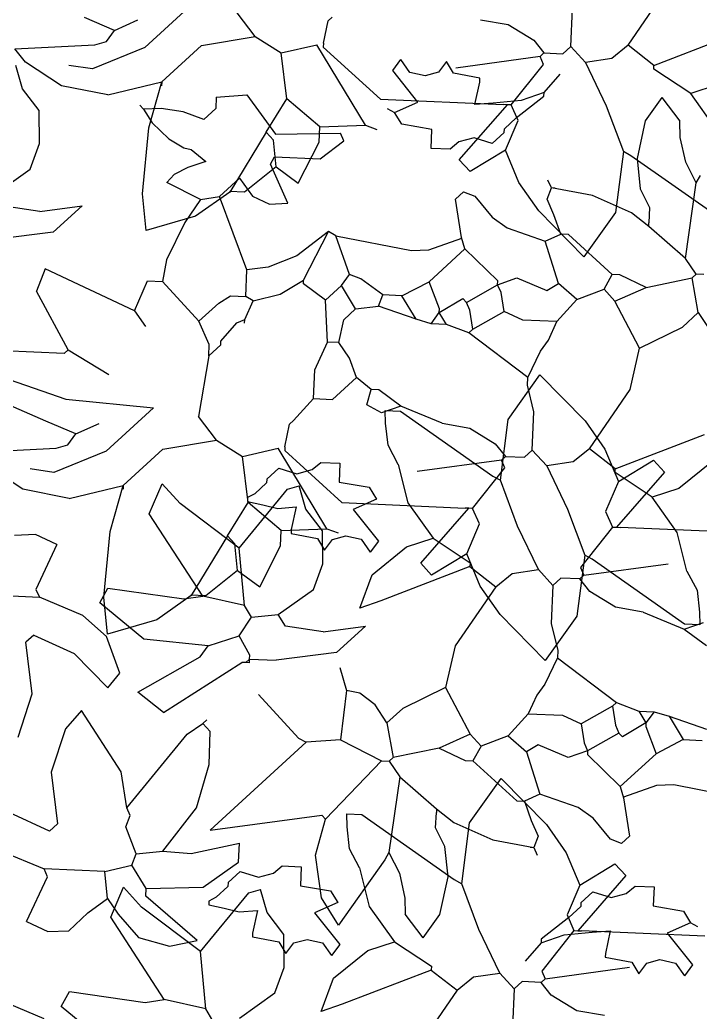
# Model space of a CAD drawing. Header units: inches. Extents: x 78.7 to 90.4, y 46.3 to 56.4.
# Drawn here: x 81.828 to 82.398, y 54.934 to 55.766 of the extents above; entities that cross this region are included whole.
import ezdxf

# ---------------------------------------------------------------- set-up
doc = ezdxf.new("R2010")
doc.units = ezdxf.units.IN
doc.header["$MEASUREMENT"] = 0
doc.layers.add('VERDE_siepe', color=96, linetype='Continuous')

msp = doc.modelspace()

# ---------------------------------------------------------------- linework, layer by layer
at = {"layer": 'VERDE_siepe'}
for p, q in [((82.33726, 55.74433), (82.37135, 55.79392)), ((81.97203, 55.77861), (81.93213, 55.74225)), ((82.02476, 55.75157), (82.00966, 55.77138)), ((82.28933, 55.74322), (82.29072, 55.77509)), ((81.90687, 55.75671), (81.8818, 55.76738)), ((81.90687, 55.75671), (81.9264, 55.76543)), ((82.08197, 55.74589), (82.08599, 55.76486)), ((82.08599, 55.76486), (82.08931, 55.76791)), ((82.2137, 55.76567), (82.23687, 55.76161)), ((82.23687, 55.76161), (82.25828, 55.74839)), ((81.90009, 55.74743), (81.90687, 55.75671)), ((82.35888, 55.72742), (82.43354, 55.75609)), ((81.8232, 55.7412), (81.89039, 55.74466)), ((81.89039, 55.74466), (81.90009, 55.74743)), ((81.97973, 55.74396), (82.02476, 55.75157)), ((82.02476, 55.75157), (82.0465, 55.73786)), ((82.0465, 55.73786), (82.07649, 55.74465)), ((82.11728, 55.67731), (82.07649, 55.74465)), ((82.08197, 55.74589), (82.08183, 55.74269)), ((82.25828, 55.74839), (82.26676, 55.73783)), ((81.83239, 55.7301), (81.8232, 55.7412)), ((81.93213, 55.74225), (81.88849, 55.72443)), ((81.94649, 55.71349), (81.97973, 55.74396)), ((82.05121, 55.69934), (82.0465, 55.73786)), ((82.08183, 55.74269), (82.12973, 55.69911)), ((82.26344, 55.73478), (82.26676, 55.73783)), ((82.26676, 55.73783), (82.28269, 55.73713)), ((82.28269, 55.73713), (82.28933, 55.74322)), ((82.30153, 55.72993), (82.28933, 55.74322)), ((82.33726, 55.74433), (82.32358, 55.73326)), ((82.35888, 55.72742), (82.33726, 55.74433)), ((81.86231, 55.71037), (81.83239, 55.7301)), ((82.13996, 55.72303), (82.14674, 55.73231)), ((82.15435, 55.72155), (82.14674, 55.73231)), ((82.18497, 55.73064), (82.17835, 55.72164)), ((82.19093, 55.7208), (82.18497, 55.73064)), ((82.26344, 55.73478), (82.19278, 55.72509)), ((82.23932, 55.69433), (82.26634, 55.72827)), ((82.26634, 55.72827), (82.26344, 55.73478)), ((82.32358, 55.73326), (82.30153, 55.72993)), ((82.30153, 55.72993), (82.31892, 55.69354)), ((81.82965, 55.70783), (81.82412, 55.72722)), ((81.88849, 55.72443), (81.86849, 55.72734)), ((82.16114, 55.69656), (82.13996, 55.72303)), ((82.16731, 55.7187), (82.15435, 55.72155)), ((82.17835, 55.72164), (82.16731, 55.7187)), ((82.21309, 55.71665), (82.19093, 55.7208)), ((82.26684, 55.70473), (82.28028, 55.7201)), ((82.35874, 55.72424), (82.35888, 55.72742)), ((82.38976, 55.70374), (82.35874, 55.72424)), ((81.90132, 55.70268), (81.94649, 55.71349)), ((81.93552, 55.67493), (81.94649, 55.71349)), ((81.94649, 55.71349), (81.94635, 55.71029)), ((82.20893, 55.69448), (82.21295, 55.71346)), ((82.21295, 55.71346), (82.21309, 55.71665)), ((81.84377, 55.68952), (81.82965, 55.70783)), ((81.90132, 55.70268), (81.86231, 55.71037)), ((82.26684, 55.70473), (82.24767, 55.69805)), ((82.2667, 55.70154), (82.26684, 55.70473)), ((82.41203, 55.71097), (82.38976, 55.70374)), ((82.41081, 55.67409), (82.38976, 55.70374)), ((81.99214, 55.70074), (81.99172, 55.69118)), ((81.99214, 55.70074), (82.01777, 55.70281)), ((82.01777, 55.70281), (82.04187, 55.66984)), ((82.03403, 55.67137), (82.05121, 55.69934)), ((82.07891, 55.67579), (82.05121, 55.69934)), ((82.12973, 55.69911), (82.23296, 55.69461)), ((82.14161, 55.68784), (82.16114, 55.69656)), ((82.22411, 55.69565), (82.20893, 55.69448)), ((82.24767, 55.69805), (82.22411, 55.69565)), ((82.23614, 55.69447), (82.23296, 55.69461)), ((82.24357, 55.68339), (82.2667, 55.70154)), ((82.36561, 55.70042), (82.35162, 55.68095)), ((82.36561, 55.70042), (82.3807, 55.68061)), ((81.84403, 55.66187), (81.84377, 55.68952)), ((81.93105, 55.69064), (81.92801, 55.69396)), ((81.94587, 55.69121), (81.93105, 55.69064)), ((81.93105, 55.69064), (81.93831, 55.67925)), ((81.96452, 55.68855), (81.94587, 55.69121)), ((81.98175, 55.68204), (81.96452, 55.68855)), ((81.99172, 55.69118), (81.98175, 55.68204)), ((82.13537, 55.69131), (82.14161, 55.68784)), ((82.14757, 55.678), (82.14161, 55.68784)), ((82.19582, 55.64835), (82.23614, 55.69447)), ((82.23932, 55.69433), (82.23614, 55.69447)), ((82.24514, 55.68131), (82.23932, 55.69433)), ((82.31892, 55.69354), (82.33337, 55.65511)), ((81.93831, 55.67925), (81.95238, 55.66574)), ((82.17291, 55.67371), (82.14757, 55.678)), ((82.23359, 55.67425), (82.24357, 55.68339)), ((82.23447, 55.65624), (82.24514, 55.68131)), ((82.35162, 55.68095), (82.34478, 55.64926)), ((82.38101, 55.6671), (82.3807, 55.68061)), ((81.93019, 55.61988), (81.93552, 55.67493)), ((82.03403, 55.67137), (82.00355, 55.62129)), ((82.04012, 55.66471), (82.03403, 55.67137)), ((82.04187, 55.66984), (82.09617, 55.67067)), ((82.07836, 55.66304), (82.07891, 55.67579)), ((82.07891, 55.67579), (82.11728, 55.67731)), ((82.09908, 55.66416), (82.09617, 55.67067)), ((82.11728, 55.67731), (82.1267, 55.6737)), ((82.17222, 55.65777), (82.17291, 55.67371)), ((82.23012, 55.66802), (82.23345, 55.67107)), ((82.23345, 55.67107), (82.23359, 55.67425)), ((81.83629, 55.6405), (81.84403, 55.66187)), ((81.95238, 55.66574), (81.96496, 55.65844)), ((82.04234, 55.64227), (82.04012, 55.66471)), ((82.0609, 55.62869), (82.07836, 55.66304)), ((82.07927, 55.64906), (82.09908, 55.66416)), ((82.19543, 55.6632), (82.18815, 55.65708)), ((82.20812, 55.66664), (82.19543, 55.6632)), ((82.22348, 55.66193), (82.20812, 55.66664)), ((82.23012, 55.66802), (82.22348, 55.66193)), ((82.38556, 55.64634), (82.38101, 55.6671)), ((81.96496, 55.65844), (81.97108, 55.65697)), ((81.97108, 55.65697), (81.98341, 55.64685)), ((82.18815, 55.65708), (82.17222, 55.65777)), ((82.23447, 55.65624), (82.20496, 55.63837)), ((82.24575, 55.62916), (82.23447, 55.65624)), ((82.33337, 55.65511), (82.32675, 55.60413)), ((82.33961, 55.65165), (82.33337, 55.65511)), ((81.98341, 55.64685), (81.96834, 55.6417)), ((82.03757, 55.64449), (82.04104, 55.65073)), ((82.04104, 55.65073), (82.07927, 55.64906)), ((82.20496, 55.63837), (82.19582, 55.64835)), ((82.41703, 55.59721), (82.33961, 55.65165)), ((82.34478, 55.64926), (82.3475, 55.62401)), ((82.39442, 55.62893), (82.38556, 55.64634)), ((81.80665, 55.61945), (81.83629, 55.6405)), ((81.96834, 55.6417), (81.95695, 55.63606)), ((82.04234, 55.64227), (82.01587, 55.62108)), ((82.05211, 55.61194), (82.03757, 55.64449)), ((82.04234, 55.64227), (82.0609, 55.62869)), ((81.95695, 55.63606), (81.95071, 55.62913)), ((81.97883, 55.61514), (81.95071, 55.62913)), ((81.9949, 55.61762), (82.01153, 55.63286)), ((82.01153, 55.63286), (82.02241, 55.61785)), ((82.26231, 55.6054), (82.24575, 55.62916)), ((82.27293, 55.62465), (82.27002, 55.63117)), ((82.38526, 55.5655), (82.39442, 55.62893)), ((82.39442, 55.62893), (82.39788, 55.63517)), ((81.93324, 55.58904), (81.93019, 55.61988)), ((82.00355, 55.62129), (81.97481, 55.60104)), ((82.01587, 55.62108), (82.00313, 55.62163)), ((82.19272, 55.61539), (82.19936, 55.62148)), ((82.19936, 55.62148), (82.20878, 55.61787)), ((82.26933, 55.61523), (82.27293, 55.62465)), ((82.27611, 55.62452), (82.27293, 55.62465)), ((82.30745, 55.61832), (82.27293, 55.62465)), ((82.3475, 55.62401), (82.35521, 55.6083)), ((81.97883, 55.61514), (81.96575, 55.59575)), ((81.97883, 55.61514), (81.9949, 55.61762)), ((82.01776, 55.55598), (81.9949, 55.61762)), ((82.02241, 55.61785), (82.03678, 55.61108)), ((82.03678, 55.61108), (82.05211, 55.61194)), ((82.1977, 55.58325), (82.19272, 55.61539)), ((82.20878, 55.61787), (82.22323, 55.60029)), ((82.27514, 55.60222), (82.26933, 55.61523)), ((82.34007, 55.60376), (82.30745, 55.61832)), ((81.84432, 55.60504), (81.8126, 55.60962)), ((81.84432, 55.60504), (81.87987, 55.60963)), ((81.87987, 55.60963), (81.85546, 55.58766)), ((82.3002, 55.56689), (82.26231, 55.6054)), ((82.32675, 55.60413), (82.3002, 55.56689)), ((82.35452, 55.59237), (82.34007, 55.60376)), ((82.35521, 55.6083), (82.35466, 55.59556)), ((81.97481, 55.60104), (81.93324, 55.58904)), ((81.96575, 55.59575), (81.95031, 55.56448)), ((82.22323, 55.60029), (82.23592, 55.59117)), ((82.28082, 55.586), (82.27514, 55.60222)), ((82.35452, 55.59237), (82.35466, 55.59556)), ((81.85546, 55.58766), (81.80498, 55.58122)), ((82.08619, 55.58811), (82.05951, 55.5677)), ((82.06527, 55.54752), (82.08619, 55.58811)), ((82.09242, 55.58464), (82.08619, 55.58811)), ((82.23592, 55.59117), (82.2678, 55.58019)), ((82.38526, 55.5655), (82.35452, 55.59237)), ((82.09242, 55.58464), (82.15573, 55.57231)), ((82.10378, 55.55223), (82.09242, 55.58464)), ((82.17023, 55.57289), (82.19791, 55.58254)), ((82.20047, 55.57355), (82.1977, 55.58325)), ((82.2678, 55.58019), (82.28082, 55.586)), ((82.27901, 55.54459), (82.2678, 55.58019)), ((82.28719, 55.58573), (82.28082, 55.586)), ((82.32404, 55.5522), (82.28719, 55.58573)), ((82.15573, 55.57231), (82.17023, 55.57289)), ((82.17055, 55.54613), (82.20047, 55.57355)), ((82.22804, 55.54681), (82.20047, 55.57355)), ((81.95031, 55.56448), (81.9471, 55.5463)), ((82.05951, 55.5677), (82.03565, 55.5583)), ((82.39426, 55.55233), (82.38526, 55.5655)), ((81.84861, 55.55697), (81.84141, 55.53813)), ((81.92369, 55.52178), (81.84861, 55.55697)), ((82.01678, 55.53368), (82.01776, 55.55598)), ((82.03565, 55.5583), (82.01776, 55.55598)), ((81.92369, 55.52178), (81.93436, 55.54685)), ((81.93436, 55.54685), (81.9471, 55.5463)), ((81.97758, 55.51304), (81.9471, 55.5463)), ((82.0456, 55.53561), (82.06527, 55.54752)), ((82.06513, 55.54434), (82.06527, 55.54752)), ((82.09699, 55.54295), (82.10378, 55.55223)), ((82.1132, 55.54863), (82.10378, 55.55223)), ((82.13176, 55.53505), (82.1132, 55.54863)), ((82.14768, 55.53435), (82.17055, 55.54613)), ((82.17913, 55.5234), (82.17055, 55.54613)), ((82.2279, 55.54363), (82.2441, 55.5493)), ((82.2279, 55.54363), (82.22804, 55.54681)), ((82.2441, 55.5493), (82.26917, 55.53863)), ((82.3171, 55.53974), (82.32404, 55.5522)), ((82.3304, 55.55192), (82.32404, 55.5522)), ((82.35229, 55.54139), (82.3304, 55.55192)), ((82.35229, 55.54139), (82.39094, 55.54929)), ((82.39094, 55.54929), (82.39426, 55.55233)), ((82.39606, 55.52033), (82.39094, 55.54929)), ((82.40064, 55.55205), (82.39426, 55.55233)), ((81.868, 55.48909), (81.84141, 55.53813)), ((82.08369, 55.53076), (82.06513, 55.54434)), ((82.08369, 55.53076), (82.09699, 55.54295)), ((82.1089, 55.52328), (82.09699, 55.54295)), ((82.20171, 55.52881), (82.2279, 55.54363)), ((82.2308, 55.53711), (82.2279, 55.54363)), ((82.23329, 55.52104), (82.2308, 55.53711)), ((82.26917, 55.53863), (82.27901, 55.54459)), ((82.29439, 55.53115), (82.27901, 55.54459)), ((82.29439, 55.53115), (82.3171, 55.53974)), ((82.32625, 55.52976), (82.3171, 55.53974)), ((82.32625, 55.52976), (82.35229, 55.54139)), ((81.97758, 55.51304), (81.9942, 55.52828)), ((81.9942, 55.52828), (82.00403, 55.53424)), ((82.00403, 55.53424), (82.01678, 55.53368)), ((82.01595, 55.51456), (82.02301, 55.53021)), ((82.02301, 55.53021), (82.01678, 55.53368)), ((82.02301, 55.53021), (82.0456, 55.53561)), ((82.08535, 55.49557), (82.08369, 55.53076)), ((82.12815, 55.52563), (82.13176, 55.53505)), ((82.14768, 55.53435), (82.13176, 55.53505)), ((82.1596, 55.51468), (82.14768, 55.53435)), ((82.179, 55.52022), (82.19867, 55.53213)), ((82.19867, 55.53213), (82.20171, 55.52881)), ((82.20462, 55.52229), (82.20171, 55.52881)), ((82.27762, 55.51273), (82.29439, 55.53115)), ((82.34688, 55.49056), (82.32625, 55.52976)), ((81.92369, 55.52178), (81.93269, 55.50862)), ((82.09892, 55.51414), (82.1089, 55.52328)), ((82.1089, 55.52328), (82.12815, 55.52563)), ((82.1596, 55.51468), (82.12815, 55.52563)), ((82.1722, 55.51094), (82.179, 55.52022)), ((82.179, 55.52022), (82.17913, 55.5234)), ((82.18494, 55.51038), (82.179, 55.52022)), ((82.20711, 55.50623), (82.20462, 55.52229)), ((82.20711, 55.50623), (82.23329, 55.52104)), ((82.24895, 55.51398), (82.23329, 55.52104)), ((82.38276, 55.50815), (82.39606, 55.52033)), ((82.39606, 55.52033), (82.40595, 55.5053)), ((81.9863, 55.49351), (81.97758, 55.51304)), ((81.996, 55.49628), (82.00944, 55.51165)), ((82.00944, 55.51165), (82.01595, 55.51456)), ((82.01581, 55.51137), (82.01595, 55.51456)), ((82.0949, 55.49516), (82.09892, 55.51414)), ((82.1722, 55.51094), (82.1596, 55.51468)), ((82.27762, 55.51273), (82.24895, 55.51398)), ((82.27055, 55.49708), (82.27762, 55.51273)), ((82.18494, 55.51038), (82.1722, 55.51094)), ((82.20378, 55.50318), (82.18494, 55.51038)), ((82.20378, 55.50318), (82.20711, 55.50623)), ((82.34688, 55.49056), (82.38276, 55.50815)), ((81.99586, 55.49309), (81.996, 55.49628)), ((82.07469, 55.47214), (82.08535, 55.49557)), ((82.0949, 55.49516), (82.08535, 55.49557)), ((82.10391, 55.482), (82.0949, 55.49516)), ((82.25324, 55.46591), (82.20378, 55.50318)), ((82.26377, 55.4878), (82.27055, 55.49708)), ((81.86467, 55.48604), (81.8137, 55.48827)), ((81.868, 55.48909), (81.86467, 55.48604)), ((81.868, 55.48909), (81.90221, 55.46844)), ((81.98589, 55.48395), (81.9863, 55.49351)), ((81.98589, 55.48395), (81.99586, 55.49309)), ((82.25324, 55.46591), (82.26377, 55.4878)), ((82.33898, 55.45579), (82.34688, 55.49056)), ((81.98589, 55.48395), (81.97729, 55.43325)), ((82.10959, 55.46579), (82.10391, 55.482)), ((82.0737, 55.4482), (82.07469, 55.47214)), ((81.81221, 55.46645), (81.86595, 55.44778)), ((82.08964, 55.44751), (82.10959, 55.46579)), ((82.12191, 55.45567), (82.10959, 55.46579)), ((82.23682, 55.43077), (82.26337, 55.46801)), ((82.25296, 55.45954), (82.25324, 55.46591)), ((82.26337, 55.46801), (82.30126, 55.4295)), ((82.11817, 55.44307), (82.12191, 55.45567)), ((82.12829, 55.4554), (82.12191, 55.45567)), ((82.14685, 55.44182), (82.12829, 55.4554)), ((82.25835, 55.43696), (82.25296, 55.45954)), ((82.3049, 55.4062), (82.33898, 55.45579)), ((81.84943, 55.42925), (81.8087, 55.44699)), ((81.86595, 55.44778), (81.93966, 55.44048)), ((82.05694, 55.42978), (82.0737, 55.4482)), ((82.0737, 55.4482), (82.08964, 55.44751)), ((81.93966, 55.44048), (81.89976, 55.40412)), ((82.13064, 55.43614), (82.11817, 55.44307)), ((82.14685, 55.44182), (82.13064, 55.43614)), ((82.13379, 55.43824), (82.14654, 55.43769)), ((82.13407, 55.42757), (82.13379, 55.43824)), ((82.14654, 55.43769), (82.22396, 55.38324)), ((82.18133, 55.42754), (82.14685, 55.44182)), ((82.25696, 55.40509), (82.25835, 55.43696)), ((81.8745, 55.41858), (81.84943, 55.42925)), ((81.99239, 55.41344), (81.97729, 55.43325)), ((82.05362, 55.42673), (82.05694, 55.42978)), ((82.2302, 55.37978), (82.23682, 55.43077)), ((82.30126, 55.4295), (82.31782, 55.40574)), ((81.8745, 55.41858), (81.89403, 55.42731)), ((82.0496, 55.40776), (82.05362, 55.42673)), ((82.1362, 55.40905), (82.13407, 55.42757)), ((82.18133, 55.42754), (82.2045, 55.42348)), ((82.2045, 55.42348), (82.22591, 55.41026)), ((81.86772, 55.4093), (81.8745, 55.41858)), ((81.94736, 55.40583), (81.99239, 55.41344)), ((81.99239, 55.41344), (82.01413, 55.39973)), ((82.32651, 55.3893), (82.40117, 55.41796)), ((81.79083, 55.40308), (81.85802, 55.40653)), ((81.89976, 55.40412), (81.85612, 55.3863)), ((81.85802, 55.40653), (81.86772, 55.4093)), ((81.91412, 55.37536), (81.94736, 55.40583)), ((82.01413, 55.39973), (82.04412, 55.40652)), ((82.08492, 55.33918), (82.04412, 55.40652)), ((82.0496, 55.40776), (82.04946, 55.40456)), ((82.04946, 55.40456), (82.09736, 55.36098)), ((82.14459, 55.39309), (82.1362, 55.40905)), ((82.22591, 55.41026), (82.23439, 55.3997)), ((82.25032, 55.39901), (82.25696, 55.40509)), ((82.26916, 55.3918), (82.25696, 55.40509)), ((82.3049, 55.4062), (82.29121, 55.39513)), ((82.32651, 55.3893), (82.3049, 55.4062)), ((82.31782, 55.40574), (82.3291, 55.37866)), ((82.01884, 55.36122), (82.01413, 55.39973)), ((82.23107, 55.39665), (82.16041, 55.38696)), ((82.23107, 55.39665), (82.23439, 55.3997)), ((82.23397, 55.39014), (82.23107, 55.39665)), ((82.23439, 55.3997), (82.25032, 55.39901)), ((82.3291, 55.37866), (82.35861, 55.39653)), ((82.35861, 55.39653), (82.36775, 55.38655)), ((82.40853, 55.39616), (82.37966, 55.37285)), ((81.82994, 55.37224), (81.80002, 55.39198)), ((81.85612, 55.3863), (81.83612, 55.38921)), ((82.03778, 55.38382), (82.04443, 55.38992)), ((82.04443, 55.38992), (82.05978, 55.3852)), ((82.05978, 55.3852), (82.07247, 55.38865)), ((82.07247, 55.38865), (82.07975, 55.39476)), ((82.07975, 55.39476), (82.09569, 55.39407)), ((82.09569, 55.39407), (82.09499, 55.37814)), ((82.14459, 55.39309), (82.15276, 55.36081)), ((82.20695, 55.3562), (82.23397, 55.39014)), ((82.29121, 55.39513), (82.26916, 55.3918)), ((82.26916, 55.3918), (82.28655, 55.35541)), ((82.32637, 55.38611), (82.32651, 55.3893)), ((82.03445, 55.38078), (82.03431, 55.37759)), ((82.03778, 55.38382), (82.03445, 55.38078)), ((82.22396, 55.38324), (82.2302, 55.37978)), ((82.24465, 55.34136), (82.2302, 55.37978)), ((82.3291, 55.37866), (82.31843, 55.35358)), ((82.35739, 55.36561), (82.32637, 55.38611)), ((82.36775, 55.38655), (82.32743, 55.34043)), ((81.86895, 55.36455), (81.82994, 55.37224)), ((81.86895, 55.36455), (81.91412, 55.37536)), ((81.90315, 55.3368), (81.91412, 55.37536)), ((81.91412, 55.37536), (81.91398, 55.37217)), ((81.93602, 55.35174), (81.94669, 55.37681)), ((81.96192, 55.36018), (81.94669, 55.37681)), ((82.01138, 55.32291), (82.05183, 55.37223)), ((82.03431, 55.37759), (82.02434, 55.36845)), ((82.05183, 55.37223), (82.06153, 55.37499)), ((82.06706, 55.3556), (82.06153, 55.37499)), ((82.09499, 55.37814), (82.12034, 55.37384)), ((82.12034, 55.37384), (82.12629, 55.36401)), ((82.37966, 55.37285), (82.35739, 55.36561)), ((82.01832, 55.36526), (82.01818, 55.36207)), ((82.01818, 55.36207), (82.03114, 55.35924)), ((82.02434, 55.36845), (82.01832, 55.36526)), ((82.12629, 55.36401), (82.10676, 55.35528)), ((82.37844, 55.33596), (82.35739, 55.36561)), ((82.01138, 55.32291), (81.96192, 55.36018)), ((82.00166, 55.33324), (82.01884, 55.36122)), ((82.04654, 55.33766), (82.01884, 55.36122)), ((82.03114, 55.35924), (82.04379, 55.35619)), ((82.04379, 55.35619), (82.05897, 55.35737)), ((82.05897, 55.35737), (82.05495, 55.33839)), ((82.08118, 55.33729), (82.06706, 55.3556)), ((82.09736, 55.36098), (82.20059, 55.35648)), ((82.10676, 55.35528), (82.12795, 55.32882)), ((82.15276, 55.36081), (82.17381, 55.33116)), ((82.16345, 55.31022), (82.20377, 55.35634)), ((82.20377, 55.35634), (82.20059, 55.35648)), ((82.20695, 55.3562), (82.20377, 55.35634)), ((82.21277, 55.34318), (82.20695, 55.3562)), ((82.28655, 55.35541), (82.30101, 55.31699)), ((81.9809, 55.28274), (81.93602, 55.35174)), ((82.31843, 55.35358), (82.32425, 55.34057)), ((82.04599, 55.32492), (82.04654, 55.33766)), ((82.04654, 55.33766), (82.08492, 55.33918)), ((82.05495, 55.33839), (82.05481, 55.3352)), ((82.08144, 55.30964), (82.08118, 55.33729)), ((82.08492, 55.33918), (82.09433, 55.33557)), ((82.2021, 55.31811), (82.21277, 55.34318)), ((82.26204, 55.30497), (82.24465, 55.34136)), ((82.32425, 55.34057), (82.29723, 55.30663)), ((82.32425, 55.34057), (82.32743, 55.34043)), ((82.32743, 55.34043), (82.33062, 55.34029)), ((82.43384, 55.33579), (82.33062, 55.34029)), ((81.84074, 55.33432), (81.82312, 55.33355)), ((81.8586, 55.32584), (81.84074, 55.33432)), ((81.89782, 55.28175), (81.90315, 55.3368)), ((82.00166, 55.33324), (81.97118, 55.28316)), ((82.00775, 55.32658), (82.00166, 55.33324)), ((82.05481, 55.3352), (82.07698, 55.33104)), ((82.07698, 55.33104), (82.08293, 55.3212)), ((82.08293, 55.3212), (82.08956, 55.3302)), ((82.08956, 55.3302), (82.10059, 55.33315)), ((82.10059, 55.33315), (82.11355, 55.3303)), ((82.11355, 55.3303), (82.12117, 55.31954)), ((82.12795, 55.32882), (82.12117, 55.31954)), ((82.15154, 55.32392), (82.17381, 55.33116)), ((82.17381, 55.33116), (82.20483, 55.31066)), ((82.38661, 55.30368), (82.37844, 55.33596)), ((81.8586, 55.32584), (81.84099, 55.2883)), ((82.00997, 55.30415), (82.00775, 55.32658)), ((82.01566, 55.27484), (82.01138, 55.32291)), ((82.02853, 55.29056), (82.04599, 55.32492)), ((82.12268, 55.30061), (82.15154, 55.32392)), ((82.2021, 55.31811), (82.17259, 55.30024)), ((82.21338, 55.29103), (82.2021, 55.31811)), ((82.30101, 55.31699), (82.29438, 55.266)), ((82.30724, 55.31353), (82.30101, 55.31699)), ((82.38466, 55.25908), (82.30724, 55.31353)), ((82.00997, 55.30415), (81.9835, 55.28295)), ((82.00997, 55.30415), (82.02853, 55.29056)), ((82.0737, 55.28827), (82.08144, 55.30964)), ((82.20469, 55.30747), (82.13003, 55.27881)), ((82.17259, 55.30024), (82.16345, 55.31022)), ((82.20483, 55.31066), (82.20469, 55.30747)), ((82.20469, 55.30747), (82.22631, 55.29057)), ((82.23999, 55.30164), (82.26204, 55.30497)), ((82.26204, 55.30497), (82.27424, 55.29168)), ((82.29723, 55.30663), (82.30014, 55.30012)), ((82.30014, 55.30012), (82.37079, 55.30981)), ((82.11246, 55.27265), (82.12268, 55.30061)), ((82.22631, 55.29057), (82.23999, 55.30164)), ((82.28088, 55.29776), (82.27424, 55.29168)), ((82.29681, 55.29707), (82.28088, 55.29776)), ((82.30014, 55.30012), (82.29681, 55.29707)), ((82.30529, 55.28651), (82.29681, 55.29707)), ((82.38661, 55.30368), (82.395, 55.28772)), ((81.84099, 55.2883), (81.8439, 55.2818)), ((81.89446, 55.27694), (81.90138, 55.2894)), ((81.90138, 55.2894), (81.96482, 55.28026)), ((82.04406, 55.26723), (82.0737, 55.28827)), ((82.22631, 55.29057), (82.19222, 55.24098)), ((82.22994, 55.26727), (82.21338, 55.29103)), ((82.27424, 55.29168), (82.27285, 55.25981)), ((82.395, 55.28772), (82.39713, 55.2692)), ((81.79293, 55.28402), (81.8439, 55.2818)), ((81.88029, 55.26656), (81.8439, 55.2818)), ((81.90087, 55.25091), (81.89782, 55.28175)), ((81.97118, 55.28316), (81.94244, 55.26291)), ((81.96482, 55.28026), (81.9809, 55.28274)), ((81.9835, 55.28295), (81.97076, 55.2835)), ((82.01566, 55.27484), (81.9809, 55.28274)), ((82.3267, 55.27329), (82.30529, 55.28651)), ((81.93144, 55.2466), (81.89446, 55.27694)), ((82.02162, 55.26501), (82.01566, 55.27484)), ((82.13003, 55.27881), (82.11246, 55.27265)), ((82.34987, 55.26923), (82.3267, 55.27329)), ((81.90004, 55.24881), (81.88029, 55.26656)), ((81.94244, 55.26291), (81.90087, 55.25091)), ((82.01136, 55.2495), (82.02162, 55.26501)), ((82.02162, 55.26501), (82.04406, 55.26723)), ((82.05001, 55.25739), (82.04406, 55.26723)), ((82.26784, 55.22876), (82.22994, 55.26727)), ((82.29438, 55.266), (82.26784, 55.22876)), ((82.34987, 55.26923), (82.38435, 55.25495)), ((82.39713, 55.2692), (82.39741, 55.25853)), ((82.08173, 55.25281), (82.05001, 55.25739)), ((82.08173, 55.25281), (82.11728, 55.2574)), ((82.11728, 55.2574), (82.09287, 55.23543)), ((82.27285, 55.25981), (82.27824, 55.23723)), ((82.38435, 55.25495), (82.40056, 55.26063)), ((82.38435, 55.25495), (82.40291, 55.24137)), ((82.39741, 55.25853), (82.38466, 55.25908)), ((81.83933, 55.25007), (81.83267, 55.24398)), ((81.83933, 55.25007), (81.87304, 55.23463)), ((81.91136, 55.2182), (81.90004, 55.24881)), ((81.98546, 55.24105), (81.93144, 55.2466)), ((81.98546, 55.24105), (82.01136, 55.2495)), ((82.02023, 55.23315), (82.01136, 55.2495)), ((81.83785, 55.20085), (81.83267, 55.24398)), ((81.97867, 55.23177), (81.98546, 55.24105)), ((82.19222, 55.24098), (82.18432, 55.20621)), ((81.87304, 55.23463), (81.90125, 55.20588)), ((81.9263, 55.20213), (81.97867, 55.23177)), ((82.01677, 55.22691), (82.02009, 55.22996)), ((82.01995, 55.22677), (82.02009, 55.22996)), ((82.02009, 55.22996), (82.02023, 55.23315)), ((82.02009, 55.22996), (82.04239, 55.22899)), ((82.09287, 55.23543), (82.04239, 55.22899)), ((82.27796, 55.23086), (82.26743, 55.20897)), ((82.27824, 55.23723), (82.27796, 55.23086)), ((82.27796, 55.23086), (82.32742, 55.19359)), ((81.94791, 55.18523), (82.01357, 55.22705)), ((82.01677, 55.22691), (82.01357, 55.22705)), ((82.01995, 55.22677), (82.01677, 55.22691)), ((82.09566, 55.22285), (82.1012, 55.20346)), ((81.90125, 55.20588), (81.91136, 55.2182)), ((82.18432, 55.20621), (82.14844, 55.18862)), ((82.18432, 55.20621), (82.20495, 55.16701)), ((82.26743, 55.20897), (82.26065, 55.19969)), ((81.82602, 55.16446), (81.83785, 55.20085)), ((81.94791, 55.18523), (81.9263, 55.20213)), ((82.02764, 55.20028), (82.06117, 55.1637)), ((82.1012, 55.20346), (82.09622, 55.16217)), ((82.11248, 55.20124), (82.1012, 55.20346)), ((82.12525, 55.19147), (82.11248, 55.20124)), ((82.26065, 55.19969), (82.25358, 55.18404)), ((82.13514, 55.17644), (82.12525, 55.19147)), ((82.14844, 55.18862), (82.13514, 55.17644)), ((82.32409, 55.19054), (82.29791, 55.17573)), ((82.32742, 55.19359), (82.32409, 55.19054)), ((82.32409, 55.19054), (82.32658, 55.17448)), ((82.32742, 55.19359), (82.34626, 55.18638)), ((81.87912, 55.18678), (81.86569, 55.17141)), ((81.91251, 55.13554), (81.87913, 55.18678)), ((82.25358, 55.18404), (82.23681, 55.16562)), ((82.25358, 55.18404), (82.28225, 55.18279)), ((82.28225, 55.18279), (82.29791, 55.17573)), ((82.34626, 55.18638), (82.35221, 55.17655)), ((82.34626, 55.18638), (82.359, 55.18583)), ((82.359, 55.18583), (82.35221, 55.17655)), ((82.359, 55.18583), (82.3716, 55.18209)), ((82.3716, 55.18209), (82.40305, 55.17114)), ((82.3716, 55.18209), (82.38352, 55.16242)), ((81.86569, 55.17141), (81.85386, 55.13503)), ((81.96765, 55.16696), (81.9808, 55.17597)), ((81.9808, 55.17597), (81.98412, 55.17901)), ((81.9869, 55.16931), (81.9808, 55.17597)), ((82.13514, 55.17644), (82.14026, 55.14748)), ((82.29791, 55.17573), (82.3004, 55.15965)), ((82.32658, 55.17448), (82.32949, 55.16796)), ((82.35221, 55.17655), (82.33253, 55.16464)), ((82.35221, 55.17655), (82.35207, 55.17337)), ((82.35207, 55.17337), (82.36065, 55.15064)), ((81.91708, 55.10532), (81.96765, 55.16696)), ((81.98607, 55.14155), (81.9869, 55.16931)), ((82.06117, 55.1637), (82.0674, 55.16024)), ((82.20495, 55.16701), (82.17891, 55.15538)), ((82.20495, 55.16701), (82.2141, 55.15703)), ((82.23681, 55.16562), (82.2141, 55.15703)), ((82.23681, 55.16562), (82.25219, 55.15218)), ((82.32949, 55.16796), (82.3033, 55.15314)), ((82.33253, 55.16464), (82.32949, 55.16796)), ((82.38352, 55.16242), (82.36065, 55.15064)), ((82.38352, 55.16242), (82.39944, 55.16172)), ((82.0674, 55.16024), (81.98713, 55.08667)), ((82.09622, 55.16217), (82.0674, 55.16024)), ((82.09622, 55.16217), (82.13056, 55.14472)), ((82.17891, 55.15538), (82.14026, 55.14748)), ((82.17891, 55.15538), (82.2008, 55.14484)), ((82.2141, 55.15703), (82.20717, 55.14457)), ((82.26203, 55.15814), (82.25219, 55.15218)), ((82.2871, 55.14747), (82.26203, 55.15814)), ((82.3004, 55.15965), (82.3033, 55.15314)), ((82.14026, 55.14748), (82.13694, 55.14444)), ((82.25219, 55.15218), (82.2634, 55.11657)), ((82.3033, 55.15314), (82.2871, 55.14747)), ((82.3033, 55.15314), (82.30316, 55.14996)), ((82.30316, 55.14996), (82.33073, 55.12322)), ((82.36065, 55.15064), (82.33073, 55.12322)), ((81.97568, 55.10514), (81.98607, 55.14155)), ((82.13056, 55.14472), (82.08374, 55.09568)), ((82.13056, 55.14472), (82.13694, 55.14444)), ((82.13694, 55.14444), (82.14594, 55.13127)), ((82.2008, 55.14484), (82.20717, 55.14457)), ((82.20717, 55.14457), (82.24401, 55.11104)), ((81.85386, 55.13503), (81.85903, 55.09189)), ((81.91707, 55.10533), (81.91251, 55.13554)), ((82.14594, 55.13127), (82.13679, 55.06784)), ((82.14594, 55.13127), (82.17669, 55.1044)), ((82.20445, 55.09264), (82.231, 55.12988)), ((82.231, 55.12988), (82.2689, 55.09137)), ((82.33073, 55.12322), (82.3335, 55.11352)), ((82.36097, 55.12388), (82.33329, 55.11423)), ((82.37547, 55.12446), (82.36097, 55.12388)), ((82.43878, 55.11213), (82.37547, 55.12446)), ((82.2634, 55.11657), (82.25038, 55.11076)), ((82.29528, 55.1056), (82.2634, 55.11657)), ((82.3335, 55.11352), (82.33848, 55.08138)), ((81.91998, 55.09881), (81.91708, 55.10532)), ((81.94741, 55.06889), (81.97568, 55.10514)), ((82.17669, 55.1044), (82.17655, 55.10121)), ((82.17669, 55.1044), (82.19113, 55.09301)), ((82.24401, 55.11104), (82.25038, 55.11076)), ((82.25038, 55.11076), (82.25607, 55.09455)), ((82.30797, 55.09648), (82.29528, 55.1056)), ((81.85238, 55.0858), (81.81867, 55.10124)), ((81.91638, 55.08939), (81.91998, 55.09881)), ((81.98713, 55.08667), (82.08069, 55.09901)), ((82.08069, 55.09901), (82.08374, 55.09568)), ((82.10142, 55.10011), (82.11417, 55.09956)), ((82.10171, 55.08944), (82.10142, 55.10011)), ((82.11417, 55.09956), (82.19159, 55.04512)), ((82.17599, 55.08847), (82.17655, 55.10121)), ((82.32242, 55.0789), (82.30797, 55.09648)), ((81.85238, 55.0858), (81.85903, 55.09189)), ((81.92497, 55.06667), (81.91638, 55.08939)), ((82.07541, 55.06549), (82.08374, 55.09568)), ((82.10383, 55.07092), (82.10171, 55.08944)), ((82.1837, 55.07276), (82.17599, 55.08847)), ((82.19113, 55.09301), (82.22376, 55.07844)), ((82.19783, 55.04165), (82.20445, 55.09264)), ((82.25607, 55.09455), (82.26188, 55.08153)), ((82.2689, 55.09137), (82.28545, 55.06761)), ((82.26188, 55.08153), (82.25828, 55.07212)), ((82.33848, 55.08138), (82.33184, 55.07529)), ((81.97109, 55.06695), (82.01155, 55.07566)), ((82.01085, 55.05974), (82.01155, 55.07566)), ((82.18642, 55.04751), (82.1837, 55.07276)), ((82.22376, 55.07844), (82.25828, 55.07212)), ((82.25509, 55.07225), (82.25828, 55.07212)), ((82.25828, 55.07212), (82.26118, 55.0656)), ((82.33184, 55.07529), (82.32242, 55.0789)), ((81.81141, 55.06931), (81.84781, 55.05407)), ((81.92136, 55.05725), (81.92497, 55.06667)), ((81.92497, 55.06667), (81.94741, 55.06888)), ((81.94741, 55.06888), (81.97109, 55.06695)), ((82.0804, 55.02985), (82.07541, 55.06549)), ((82.11222, 55.05496), (82.10383, 55.07092)), ((82.13679, 55.06784), (82.13332, 55.0616)), ((82.13679, 55.06784), (82.14565, 55.05043)), ((82.28545, 55.06761), (82.29673, 55.04053)), ((81.89878, 55.05185), (81.92136, 55.05725)), ((81.93328, 55.03758), (81.92136, 55.05725)), ((81.9812, 55.03868), (82.01085, 55.05974)), ((82.0401, 55.05052), (82.04738, 55.05664)), ((82.04738, 55.05664), (82.06332, 55.05594)), ((82.06332, 55.05594), (82.06262, 55.04001)), ((82.13332, 55.0616), (82.09448, 55.00694)), ((82.11222, 55.05496), (82.12039, 55.02268)), ((82.29673, 55.04053), (82.32624, 55.0584)), ((82.32624, 55.0584), (82.33538, 55.04842)), ((81.83311, 55.01003), (81.85071, 55.04757)), ((81.85071, 55.04757), (81.84781, 55.05407)), ((81.89878, 55.05185), (81.84781, 55.05407)), ((81.90099, 55.02941), (81.89878, 55.05185)), ((82.00541, 55.04569), (82.01206, 55.05179)), ((82.01206, 55.05179), (82.02741, 55.04707)), ((82.02741, 55.04707), (82.0401, 55.05052)), ((82.14565, 55.05043), (82.15019, 55.02967)), ((82.17958, 55.01582), (82.18642, 55.04751)), ((82.33538, 55.04842), (82.29506, 55.0023)), ((81.90365, 55.01361), (81.91432, 55.03868)), ((81.92955, 55.02205), (81.91432, 55.03868)), ((81.93328, 55.03758), (81.9812, 55.03868)), ((82.00194, 55.03946), (81.99197, 55.03032)), ((82.00208, 55.04265), (82.00194, 55.03946)), ((82.00541, 55.04569), (82.00208, 55.04265)), ((82.06262, 55.04001), (82.08797, 55.03571)), ((82.19159, 55.04512), (82.19783, 55.04165)), ((82.21228, 55.00323), (82.19783, 55.04165)), ((82.29673, 55.04053), (82.28606, 55.01546)), ((82.33577, 55.03357), (82.34305, 55.03969)), ((82.34305, 55.03969), (82.35898, 55.039)), ((82.35898, 55.039), (82.35829, 55.02306)), ((81.88451, 55.01737), (81.90099, 55.02941)), ((81.90099, 55.02941), (81.90999, 55.01626)), ((81.933, 55.03121), (81.93328, 55.03758)), ((81.97607, 54.99422), (81.933, 55.03121)), ((81.97901, 54.98478), (82.01946, 55.0341)), ((81.99197, 55.03032), (81.98595, 55.02713)), ((82.01946, 55.0341), (82.02916, 55.03686)), ((82.03469, 55.01747), (82.02916, 55.03686)), ((82.09448, 55.00694), (82.0804, 55.02985)), ((82.08797, 55.03571), (82.09392, 55.02588)), ((82.15019, 55.02967), (82.1505, 55.01616)), ((82.30108, 55.02875), (82.30772, 55.03484)), ((82.30772, 55.03484), (82.32308, 55.03013)), ((82.32308, 55.03013), (82.33577, 55.03357)), ((81.97901, 54.98478), (81.92955, 55.02205)), ((81.98595, 55.02713), (81.98581, 55.02394)), ((81.98581, 55.02394), (81.99877, 55.02111)), ((81.99877, 55.02111), (82.01142, 55.01806)), ((82.09392, 55.02588), (82.07439, 55.01715)), ((82.12039, 55.02268), (82.14144, 54.99303)), ((82.29761, 55.02252), (82.28763, 55.01338)), ((82.29775, 55.0257), (82.29761, 55.02252)), ((82.30108, 55.02875), (82.29775, 55.0257)), ((82.35829, 55.02306), (82.38363, 55.01877)), ((81.86859, 55.00232), (81.88451, 55.01737)), ((81.94853, 54.94462), (81.90365, 55.01361)), ((81.90999, 55.01626), (81.92698, 54.9967)), ((82.01142, 55.01806), (82.0266, 55.01924)), ((82.0266, 55.01924), (82.02258, 55.00026)), ((82.04881, 54.99916), (82.03469, 55.01747)), ((82.07439, 55.01715), (82.09558, 54.99069)), ((82.16559, 54.99635), (82.1505, 55.01616)), ((82.16559, 54.99635), (82.17958, 55.01582)), ((82.28763, 55.01338), (82.2645, 54.99523)), ((82.28606, 55.01546), (82.29188, 55.00244)), ((82.38363, 55.01877), (82.38959, 55.00893)), ((81.83311, 55.01003), (81.85097, 55.00155)), ((82.38959, 55.00893), (82.37006, 55.00021)), ((82.39583, 55.00546), (82.38959, 55.00893)), ((81.85097, 55.00155), (81.86859, 55.00232)), ((81.92698, 54.9967), (81.95305, 54.98942)), ((82.02258, 55.00026), (82.02245, 54.99707)), ((82.02245, 54.99707), (82.04461, 54.99291)), ((82.04907, 54.97151), (82.04881, 54.99916)), ((82.22967, 54.96684), (82.21228, 55.00323)), ((82.26436, 54.99204), (82.28354, 54.99872)), ((82.29188, 55.00244), (82.26486, 54.9685)), ((82.28354, 54.99872), (82.30709, 55.00112)), ((82.29188, 55.00244), (82.29506, 55.0023)), ((82.29506, 55.0023), (82.29825, 55.00216)), ((82.40147, 54.99766), (82.29825, 55.00216)), ((82.30709, 55.00112), (82.32227, 55.00229)), ((82.32227, 55.00229), (82.31825, 54.98331)), ((82.37006, 55.00021), (82.39124, 54.97374)), ((81.95305, 54.98942), (81.97607, 54.99422)), ((82.04461, 54.99291), (82.05056, 54.98308)), ((82.05056, 54.98308), (82.05719, 54.99207)), ((82.05719, 54.99207), (82.06822, 54.99502)), ((82.06822, 54.99502), (82.08118, 54.99217)), ((82.08118, 54.99217), (82.0888, 54.98141)), ((82.09558, 54.99069), (82.0888, 54.98141)), ((82.11917, 54.98579), (82.14144, 54.99303)), ((82.14144, 54.99303), (82.17246, 54.97253)), ((82.26436, 54.99204), (82.25093, 54.97667)), ((82.2645, 54.99523), (82.26436, 54.99204)), ((81.98329, 54.93671), (81.97901, 54.98478)), ((82.09031, 54.96248), (82.11917, 54.98579)), ((82.31825, 54.98331), (82.31811, 54.98012)), ((82.31811, 54.98012), (82.34027, 54.97597)), ((82.04133, 54.95015), (82.04907, 54.97151)), ((82.17246, 54.97253), (82.17232, 54.96934)), ((82.26777, 54.96199), (82.33842, 54.97168)), ((82.34027, 54.97597), (82.34623, 54.96613)), ((82.34623, 54.96613), (82.35285, 54.97513)), ((82.35285, 54.97513), (82.36389, 54.97807)), ((82.36389, 54.97807), (82.37685, 54.97522)), ((82.37685, 54.97522), (82.38446, 54.96446)), ((82.39124, 54.97374), (82.38446, 54.96446)), ((82.17232, 54.96934), (82.09766, 54.94068)), ((82.17232, 54.96934), (82.19394, 54.95244)), ((82.19394, 54.95244), (82.20762, 54.96351)), ((82.20762, 54.96351), (82.22967, 54.96684)), ((82.22967, 54.96684), (82.24187, 54.95355)), ((82.26486, 54.9685), (82.26777, 54.96199)), ((82.08009, 54.93453), (82.09031, 54.96248)), ((82.24851, 54.95964), (82.24187, 54.95355)), ((82.26444, 54.95894), (82.24851, 54.95964)), ((82.26777, 54.96199), (82.26444, 54.95894)), ((82.27292, 54.94838), (82.26444, 54.95894)), ((81.86209, 54.93881), (81.86901, 54.95127)), ((81.86901, 54.95127), (81.93245, 54.94213)), ((82.01169, 54.9291), (82.04133, 54.95015)), ((82.19394, 54.95244), (82.15985, 54.90285)), ((82.24187, 54.95355), (82.24048, 54.92168)), ((82.29433, 54.93516), (82.27292, 54.94838)), ((81.84792, 54.92844), (81.81153, 54.94367)), ((81.89907, 54.90847), (81.86209, 54.93881)), ((81.93245, 54.94213), (81.94853, 54.94462)), ((81.98329, 54.93671), (81.94853, 54.94462)), ((82.09766, 54.94068), (82.08009, 54.93453)), ((81.98925, 54.92688), (81.98329, 54.93671)), ((82.3175, 54.9311), (82.29433, 54.93516))]:
    msp.add_line(p, q, dxfattribs=at)
for centre in [(82.12973, 55.69911), (82.09736, 55.36098)]:
    msp.add_arc(centre, 0.000000399, 227.3475, 267.15048, dxfattribs=at)

doc.saveas('drawing.dxf')
